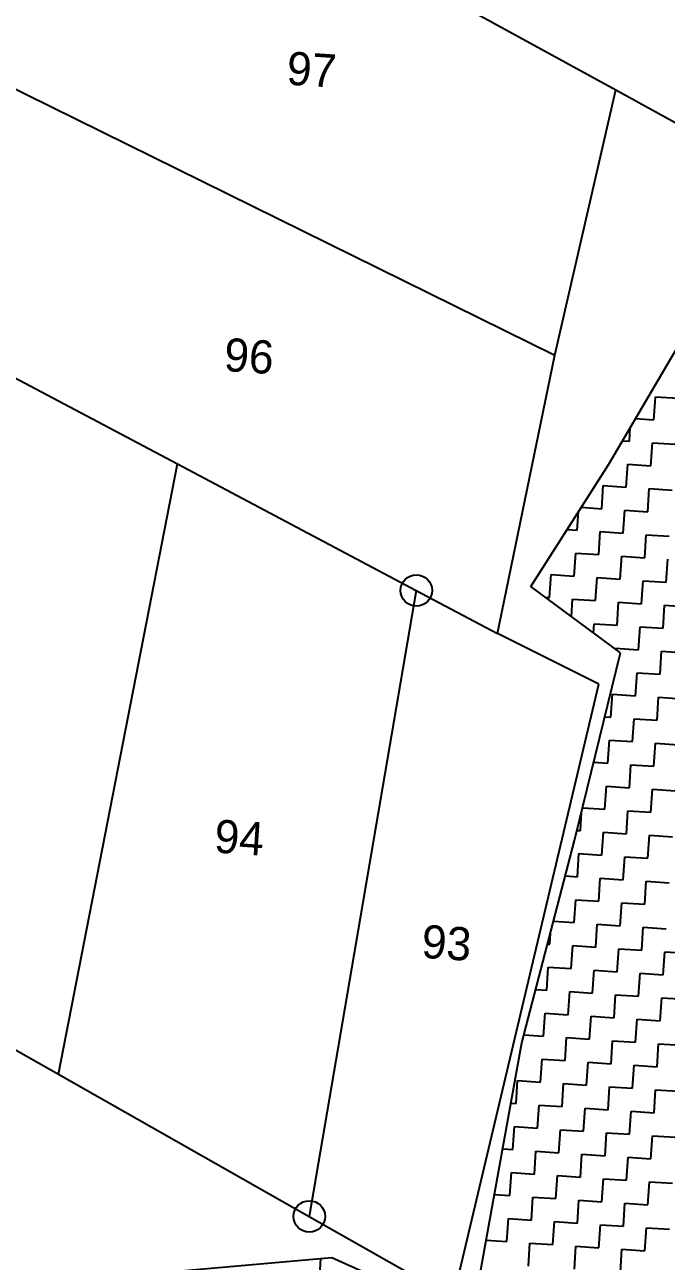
# Model space of a CAD drawing. Header units: metres. Extents: x 286068 to 287358, y 2005630 to 2007098.
# Drawn here: x 287092 to 287182.4, y 2006608.8 to 2006783.1 of the extents above; entities that cross this region are included whole.
import ezdxf
from ezdxf.enums import TextEntityAlignment as Align

# ---------------------------------------------------------------- set-up
doc = ezdxf.new("R2010")
doc.units = ezdxf.units.M
for name, color, linetype in [('POLY_HATCH', 12, 'Continuous'), ('POLY_PARCEL', 6, 'Continuous'), ('TEXT_PARCEL', 7, 'Continuous')]:
    doc.layers.add(name, color=color, linetype=linetype)
doc.styles.add('TEXT_MAP', font='')
doc.styles.get('TEXT_MAP').set_extended_font_data('Kruti Dev 050')

msp = doc.modelspace()

# ---------------------------------------------------------------- linework, layer by layer
for centre in [(287147.14, 2006703.33), (287132.06, 2006615.11)]:
    msp.add_circle(centre, 2.21)
at = {"layer": 'POLY_HATCH'}
for p, q in [((287174.25, 2006721.11), (287195.44, 2006757.26)), ((287163.29, 2006703.91), (287174.25, 2006721.11)), ((287175.9, 2006694.54), (287163.29, 2006703.91)), ((287169.45, 2006668.08), (287175.9, 2006694.54)), ((287162, 2006639.55), (287169.45, 2006668.08)), ((287155.24, 2006602.01), (287162, 2006639.55)), ((287111.83, 2006607.26), (287135.23, 2006609.32)), ((287135.23, 2006609.32), (287146.43, 2006604.3))]:
    msp.add_line(p, q, dxfattribs=at)
at = {"layer": 'POLY_HATCH', "linetype": 'Continuous'}
for p, q in [((287180.78, 2006729.88), (287180.83, 2006730.64)), ((287180.83, 2006730.64), (287184.07, 2006730.43)), ((287180.61, 2006727.4), (287180.78, 2006729.88)), ((287178.04, 2006727.57), (287180.61, 2006727.4)), ((287177.16, 2006724.37), (287177.28, 2006726.28)), ((287176.2, 2006724.44), (287177.16, 2006724.37)), ((287180.18, 2006720.92), (287180.4, 2006724.16)), ((287180.4, 2006724.16), (287183.64, 2006723.94)), ((287176.73, 2006717.89), (287176.94, 2006721.13)), ((287176.94, 2006721.13), (287180.18, 2006720.92)), ((287173.27, 2006714.86), (287173.48, 2006718.11)), ((287173.48, 2006718.11), (287176.73, 2006717.89)), ((287179.75, 2006714.43), (287179.97, 2006717.68)), ((287179.97, 2006717.68), (287183.21, 2006717.46)), ((287169.81, 2006711.84), (287169.98, 2006714.42)), ((287170.39, 2006715.05), (287173.27, 2006714.86)), ((287176.3, 2006711.41), (287176.51, 2006714.65)), ((287176.51, 2006714.65), (287179.75, 2006714.43)), ((287168.4, 2006711.93), (287169.81, 2006711.84)), ((287172.84, 2006708.38), (287173.05, 2006711.62)), ((287173.05, 2006711.62), (287176.3, 2006711.41)), ((287179.32, 2006707.95), (287179.54, 2006711.19)), ((287179.54, 2006711.19), (287182.78, 2006710.98)), ((287169.38, 2006705.35), (287169.6, 2006708.6)), ((287169.6, 2006708.6), (287172.84, 2006708.38)), ((287175.87, 2006704.92), (287176.08, 2006708.16)), ((287176.08, 2006708.16), (287179.32, 2006707.95)), ((287182.35, 2006704.49), (287182.56, 2006707.73)), ((287165.92, 2006702.33), (287166.14, 2006705.57)), ((287166.14, 2006705.57), (287169.38, 2006705.35)), ((287172.41, 2006701.9), (287172.62, 2006705.14)), ((287172.62, 2006705.14), (287175.87, 2006704.92)), ((287178.89, 2006701.47), (287179.11, 2006704.71)), ((287179.11, 2006704.71), (287182.35, 2006704.49)), ((287165.37, 2006702.36), (287165.92, 2006702.33)), ((287169, 2006699.67), (287169.17, 2006702.11)), ((287169.17, 2006702.11), (287172.41, 2006701.9)), ((287175.43, 2006698.44), (287175.65, 2006701.68)), ((287175.65, 2006701.68), (287178.89, 2006701.47)), ((287181.92, 2006698.01), (287182.13, 2006701.25)), ((287182.13, 2006701.25), (287185.38, 2006701.04)), ((287172.11, 2006697.36), (287172.19, 2006698.65)), ((287172.19, 2006698.65), (287175.43, 2006698.44)), ((287178.46, 2006694.98), (287178.68, 2006698.22)), ((287178.68, 2006698.22), (287181.92, 2006698.01)), ((287175.21, 2006695.05), (287175.22, 2006695.2)), ((287175.22, 2006695.2), (287178.46, 2006694.98)), ((287181.49, 2006691.53), (287181.7, 2006694.77)), ((287181.7, 2006694.77), (287184.94, 2006694.55)), ((287178.03, 2006688.5), (287178.25, 2006691.74)), ((287178.25, 2006691.74), (287181.49, 2006691.53)), ((287174.57, 2006685.47), (287174.79, 2006688.71)), ((287174.79, 2006688.71), (287178.03, 2006688.5)), ((287181.06, 2006685.04), (287181.27, 2006688.28)), ((287181.27, 2006688.28), (287184.51, 2006688.07)), ((287173.71, 2006685.53), (287174.57, 2006685.47)), ((287177.6, 2006682.02), (287177.82, 2006685.26)), ((287177.82, 2006685.26), (287181.06, 2006685.04)), ((287174.14, 2006678.99), (287174.36, 2006682.23)), ((287174.36, 2006682.23), (287177.6, 2006682.02)), ((287180.63, 2006678.56), (287180.84, 2006681.8)), ((287180.84, 2006681.8), (287184.08, 2006681.58)), ((287172.14, 2006679.12), (287174.14, 2006678.99)), ((287177.17, 2006675.53), (287177.39, 2006678.77)), ((287177.39, 2006678.77), (287180.63, 2006678.56)), ((287173.71, 2006672.5), (287173.93, 2006675.75)), ((287173.93, 2006675.75), (287177.17, 2006675.53)), ((287180.2, 2006672.07), (287180.41, 2006675.32)), ((287180.41, 2006675.32), (287183.65, 2006675.1)), ((287170.58, 2006672.71), (287173.71, 2006672.5)), ((287170.26, 2006669.48), (287170.43, 2006672.1)), ((287176.74, 2006669.05), (287176.95, 2006672.29)), ((287176.95, 2006672.29), (287180.2, 2006672.07)), ((287169.8, 2006669.51), (287170.26, 2006669.48)), ((287173.28, 2006666.02), (287173.5, 2006669.26)), ((287173.5, 2006669.26), (287176.74, 2006669.05)), ((287179.77, 2006665.59), (287179.98, 2006668.83)), ((287179.98, 2006668.83), (287183.22, 2006668.62)), ((287169.83, 2006662.99), (287170.04, 2006666.24)), ((287170.04, 2006666.24), (287173.28, 2006666.02)), ((287176.31, 2006662.56), (287176.52, 2006665.81)), ((287176.52, 2006665.81), (287179.77, 2006665.59)), ((287168.15, 2006663.11), (287169.83, 2006662.99)), ((287172.85, 2006659.54), (287173.07, 2006662.78)), ((287173.07, 2006662.78), (287176.31, 2006662.56)), ((287179.34, 2006659.11), (287179.55, 2006662.35)), ((287179.55, 2006662.35), (287182.79, 2006662.13)), ((287169.4, 2006656.51), (287169.61, 2006659.75)), ((287169.61, 2006659.75), (287172.85, 2006659.54)), ((287175.88, 2006656.08), (287176.09, 2006659.32)), ((287176.09, 2006659.32), (287179.34, 2006659.11)), ((287166.48, 2006656.7), (287169.4, 2006656.51)), ((287165.94, 2006653.48), (287166.04, 2006655.01)), ((287172.42, 2006653.05), (287172.64, 2006656.3)), ((287172.64, 2006656.3), (287175.88, 2006656.08)), ((287178.91, 2006652.62), (287179.12, 2006655.87)), ((287179.12, 2006655.87), (287182.36, 2006655.65)), ((287165.65, 2006653.5), (287165.94, 2006653.48)), ((287168.96, 2006650.03), (287169.18, 2006653.27)), ((287169.18, 2006653.27), (287172.42, 2006653.05)), ((287175.45, 2006649.6), (287175.66, 2006652.84)), ((287175.66, 2006652.84), (287178.91, 2006652.62)), ((287181.93, 2006649.17), (287182.15, 2006652.41)), ((287182.15, 2006652.41), (287185.39, 2006652.19)), ((287165.51, 2006647), (287165.72, 2006650.24)), ((287165.72, 2006650.24), (287168.96, 2006650.03)), ((287171.99, 2006646.57), (287172.21, 2006649.81)), ((287172.21, 2006649.81), (287175.45, 2006649.6)), ((287178.47, 2006646.14), (287178.69, 2006649.38)), ((287178.69, 2006649.38), (287181.93, 2006649.17)), ((287163.98, 2006647.1), (287165.51, 2006647)), ((287168.53, 2006643.54), (287168.75, 2006646.79)), ((287168.75, 2006646.79), (287171.99, 2006646.57)), ((287175.02, 2006643.11), (287175.23, 2006646.35)), ((287175.23, 2006646.35), (287178.47, 2006646.14)), ((287181.5, 2006642.68), (287181.72, 2006645.92)), ((287181.72, 2006645.92), (287184.96, 2006645.71)), ((287165.08, 2006640.52), (287165.29, 2006643.76)), ((287165.29, 2006643.76), (287168.53, 2006643.54)), ((287171.56, 2006640.09), (287171.78, 2006643.33)), ((287171.78, 2006643.33), (287175.02, 2006643.11)), ((287178.04, 2006639.66), (287178.26, 2006642.9)), ((287178.26, 2006642.9), (287181.5, 2006642.68)), ((287162.3, 2006640.7), (287165.08, 2006640.52)), ((287168.1, 2006637.06), (287168.32, 2006640.3)), ((287168.32, 2006640.3), (287171.56, 2006640.09)), ((287174.59, 2006636.63), (287174.8, 2006639.87)), ((287174.8, 2006639.87), (287178.04, 2006639.66)), ((287181.07, 2006636.2), (287181.29, 2006639.44)), ((287181.29, 2006639.44), (287184.53, 2006639.23)), ((287164.65, 2006634.03), (287164.86, 2006637.28)), ((287164.86, 2006637.28), (287168.1, 2006637.06)), ((287171.13, 2006633.6), (287171.35, 2006636.84)), ((287171.35, 2006636.84), (287174.59, 2006636.63)), ((287177.61, 2006633.17), (287177.83, 2006636.41)), ((287177.83, 2006636.41), (287181.07, 2006636.2)), ((287161.19, 2006631.01), (287161.41, 2006634.25)), ((287161.41, 2006634.25), (287164.65, 2006634.03)), ((287167.67, 2006630.58), (287167.89, 2006633.82)), ((287167.89, 2006633.82), (287171.13, 2006633.6)), ((287174.16, 2006630.15), (287174.37, 2006633.39)), ((287174.37, 2006633.39), (287177.61, 2006633.17)), ((287180.64, 2006629.72), (287180.86, 2006632.96)), ((287180.86, 2006632.96), (287184.1, 2006632.74)), ((287160.47, 2006631.05), (287161.19, 2006631.01)), ((287164.22, 2006627.55), (287164.43, 2006630.79)), ((287164.43, 2006630.79), (287167.67, 2006630.58)), ((287170.7, 2006627.12), (287170.92, 2006630.36)), ((287170.92, 2006630.36), (287174.16, 2006630.15)), ((287177.18, 2006626.69), (287177.4, 2006629.93)), ((287177.4, 2006629.93), (287180.64, 2006629.72)), ((287160.76, 2006624.52), (287160.97, 2006627.76)), ((287160.97, 2006627.76), (287164.22, 2006627.55)), ((287167.24, 2006624.09), (287167.46, 2006627.33)), ((287167.46, 2006627.33), (287170.7, 2006627.12)), ((287173.73, 2006623.66), (287173.94, 2006626.9)), ((287173.94, 2006626.9), (287177.18, 2006626.69)), ((287180.21, 2006623.23), (287180.43, 2006626.47)), ((287180.43, 2006626.47), (287183.67, 2006626.26)), ((287159.31, 2006624.62), (287160.76, 2006624.52)), ((287163.79, 2006621.07), (287164, 2006624.31)), ((287164, 2006624.31), (287167.24, 2006624.09)), ((287170.27, 2006620.64), (287170.48, 2006623.88)), ((287170.48, 2006623.88), (287173.73, 2006623.66)), ((287176.75, 2006620.21), (287176.97, 2006623.45)), ((287176.97, 2006623.45), (287180.21, 2006623.23)), ((287160.33, 2006618.04), (287160.54, 2006621.28)), ((287160.54, 2006621.28), (287163.79, 2006621.07)), ((287166.81, 2006617.61), (287167.03, 2006620.85)), ((287167.03, 2006620.85), (287170.27, 2006620.64)), ((287173.3, 2006617.18), (287173.51, 2006620.42)), ((287173.51, 2006620.42), (287176.75, 2006620.21)), ((287179.78, 2006616.75), (287180, 2006619.99)), ((287180, 2006619.99), (287183.24, 2006619.77)), ((287158.16, 2006618.18), (287160.33, 2006618.04)), ((287163.36, 2006614.58), (287163.57, 2006617.82)), ((287163.57, 2006617.82), (287166.81, 2006617.61)), ((287169.84, 2006614.15), (287170.05, 2006617.39)), ((287170.05, 2006617.39), (287173.3, 2006617.18)), ((287176.32, 2006613.72), (287176.54, 2006616.96)), ((287176.54, 2006616.96), (287179.78, 2006616.75)), ((287159.9, 2006611.56), (287160.11, 2006614.8)), ((287160.11, 2006614.8), (287163.36, 2006614.58)), ((287166.38, 2006611.13), (287166.6, 2006614.37)), ((287166.6, 2006614.37), (287169.84, 2006614.15)), ((287172.87, 2006610.69), (287173.08, 2006613.94)), ((287173.08, 2006613.94), (287176.32, 2006613.72)), ((287179.35, 2006610.26), (287179.56, 2006613.51)), ((287179.56, 2006613.51), (287182.81, 2006613.29)), ((287157, 2006611.75), (287159.9, 2006611.56)), ((287162.93, 2006608.1), (287163.14, 2006611.34)), ((287163.14, 2006611.34), (287166.38, 2006611.13)), ((287169.41, 2006607.67), (287169.62, 2006610.91)), ((287169.62, 2006610.91), (287172.87, 2006610.69)), ((287175.89, 2006607.24), (287176.11, 2006610.48)), ((287176.11, 2006610.48), (287179.35, 2006610.26)), ((287133.53, 2006606.79), (287133.69, 2006609.18))]:
    msp.add_line(p, q, dxfattribs=at)
at = {"layer": 'POLY_PARCEL'}
for p, q in [((287097.27, 2006816.59), (287175.25, 2006773.91)), ((287088.57, 2006775.02), (287166.68, 2006736.48)), ((287166.68, 2006736.48), (287175.25, 2006773.91)), ((287175.25, 2006773.91), (287314.51, 2006696.93)), ((287080.9, 2006738.41), (287113.46, 2006721.17)), ((287158.56, 2006697.28), (287166.68, 2006736.48)), ((287096.69, 2006635.17), (287113.46, 2006721.17)), ((287113.46, 2006721.17), (287147.14, 2006703.33)), ((287147.14, 2006703.33), (287132.06, 2006615.11)), ((287147.14, 2006703.33), (287158.56, 2006697.28)), ((287172.88, 2006690.14), (287158.56, 2006697.28)), ((287152.34, 2006603.61), (287172.88, 2006690.14)), ((287062.55, 2006654.53), (287096.69, 2006635.17)), ((287096.69, 2006635.17), (287132.06, 2006615.11)), ((287132.06, 2006615.11), (287152.34, 2006603.61))]:
    msp.add_line(p, q, dxfattribs=at)

# ---------------------------------------------------------------- texts
at = {"layer": 'TEXT_PARCEL', "style": 'TEXT_MAP'}
for s, p in [('97', (287132.39, 2006776.75)), ('96', (287123.57, 2006736.38)), ('94', (287122.2, 2006668.51)), ('93', (287151.41, 2006653.67))]:
    msp.add_text(s, height=4.679, rotation=356.2021, dxfattribs=at).set_placement(p, align=Align.MIDDLE)

doc.saveas('drawing.dxf')
